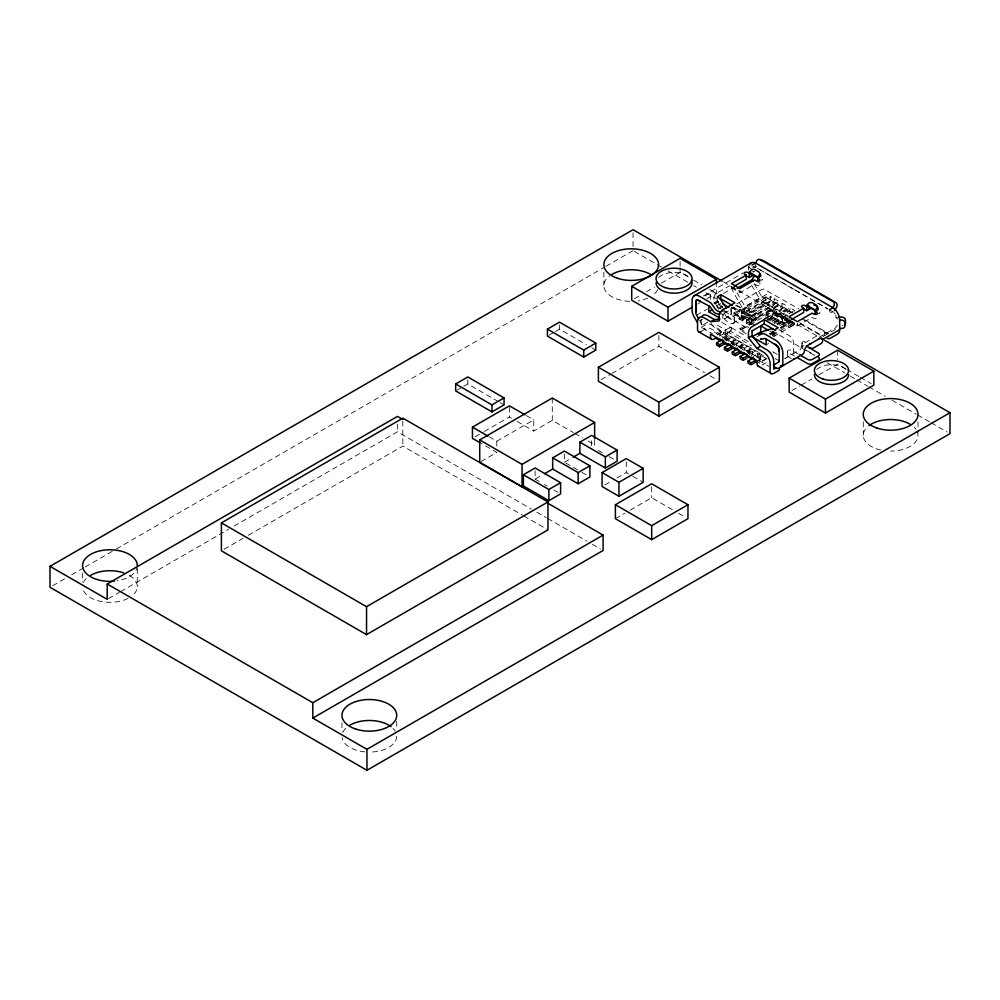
<?xml version="1.0" encoding="UTF-8"?>
<svg xmlns="http://www.w3.org/2000/svg" width="1000" height="1000" viewBox="0 0 1000 1000"><rect width="100%" height="100%" fill="white"/><g stroke="black" fill="none" stroke-linecap="round" stroke-linejoin="round"><path stroke-width="0.75" stroke-dasharray="5 3.75" d="M701.175 319.613L701.175 327.287L712.875 334.05M755.6 263.05L755.6 267.238A5.138 2.963 -60 0 1 754.663 267.638M753.562 267.038L753.575 266.388M748.487 266.175L748.45 270.113M739.788 347.663L740.175 345.763L743.2 347.512L742.812 349.412L739.788 347.663L743.688 345.412L743.688 343.738L738.85 340.95L732.4 344.675M747.65 352.2L748.037 350.3L751.062 352.05L750.675 353.95L747.65 352.2L751.55 349.95L751.55 348.275L746.712 345.487L741.55 348.462M52.7 585.725L66.237 577.913M71.65 574.788L83.825 567.762M85.175 566.987L114.938 549.8M116.287 549.012L604.637 267.075M605.988 266.288L633.05 250.675M548.763 335.35L554.138 332.238M555.487 331.463L559.513 329.137L586.4 344.663M457.025 390.163L462.413 387.05M463.75 386.275L467.788 383.95L498.688 401.8M108.55 598.587L119.35 592.35M120.7 591.562L228.713 529.212M234.112 526.087L397.488 431.775L531.4 509.087M634.412 298.688L641.137 294.812M646.513 291.712L654.575 287.05M661.287 283.175L680.1 272.312L688.175 276.962M224.088 549.275L242.9 538.413M248.275 535.312L402.825 446.075L522.438 515.138M703.312 295.963L742.975 273.062M704.938 296L711.538 292.188M697.575 304.125L700.263 302.575M706.988 298.688L716.388 293.263L716.388 285.5M742.038 307.262A9.412 5.438 60 0 1 741.375 306.225L734.075 293.575A9.412 5.438 60 0 1 732.262 288.587L732.138 287.025M475.087 436.812L483.013 432.238M484.325 431.475L509.412 416.987L511.975 418.475M723.475 293.463L732.138 288.463A5.138 2.963 -60 0 1 734.7 288.212L731.075 286.112A5.138 2.963 -60 0 1 731.65 286.65L731.875 287.162M743.95 304.738L736.65 292.1A4.275 2.475 60 0 1 736.075 290.837L735.975 290.587A4.338 2.163 53.9 0 1 735.675 289.65L733.337 287.725M713.763 303.05L717.5 300.9L720.05 302.375M714.237 303.412L717.862 301.312A1.713 0.988 60 0 1 718.55 301.962L723.913 309.4M714.925 304.062L718.55 301.962M696.612 315.212L707.438 308.962M718.612 309.25L715.7 304.188L718.263 302.712A4.275 2.462 60 0 1 717.688 301.45L717.625 301.188M720.562 303.575L718.138 304.962A3.425 1.975 0 0 0 718.138 307.762M731.462 287.8L739.938 292.688L754.688 284.175L756.2 285.05A2.138 1.238 0 0 0 759.225 285.05A2.138 1.238 0 0 0 759.225 283.3L757.712 282.425M761.888 280.012L762.588 279.613L761.65 280.012A5.138 2.963 -60 0 1 761.338 280.075M719.35 308.463L722.975 306.363M699.95 320.675L702.65 319.113M601.087 379.688L610.5 374.263M611.838 373.475L658.875 346.325L704.562 372.7M489.113 436.788L496.812 441.225L533.775 419.888L533.775 431.062L552.288 420.363L573.462 432.587M736.775 303.9L761.75 289.488L763.863 289.05L798.875 308.95M707.775 322.075L702.375 325.2L701.175 324.5M724.062 313.312L734.912 306.975M701.175 327.287L706.012 324.5A3.425 1.975 0 0 1 710.85 324.5L719.013 329.212A3.425 1.975 0 0 1 719.013 332.013L716.587 333.4M701.175 331.488L706.012 328.688A3.425 1.975 0 0 1 710.85 328.688L719.013 333.4A3.425 1.975 0 0 1 719.013 336.2M730.8 308.512L730.8 311.3A3.425 1.975 60 0 0 733.225 315.487L734.013 315.95L734.013 312.875L740.625 309.05M747.25 305.225L761.825 296.812L766.3 299.4A1.713 0.988 -60 0 1 765.088 301.488L747.8 311.475M740.537 309.375L734.013 313.15L738.487 315.738M747.075 305.613L766.663 294.3L771.137 296.887A3.425 1.975 -60 0 1 768.725 301.075L749 312.462M731.525 309L731.525 314.862L722.825 319.887L722.825 313.95L748.1 328.625M740.662 310.425L734.013 314.275L738.487 316.85L741.137 315.312M747.312 306.588L760.612 298.913A1.713 0.988 -60 0 0 761.825 296.812M481.037 461.512L496.812 452.4L481.425 443.512M734.013 315.95L740.575 312.15M747.15 308.35L764.25 298.488A3.425 1.975 -60 0 0 766.663 294.3M746.425 310.863L766.3 299.4M746.325 311.212L771.137 296.887M734.013 312.875L738.487 315.462L738.487 318.525L742.425 316.25M747.125 317.45L741.875 320.487L741.875 317.413L744.513 315.887M749.812 312.825L769.688 301.35L774.163 303.938A1.713 0.988 -60 0 1 772.95 306.025L756.988 315.25M744.488 316.188L741.875 317.688L746.35 320.275L751.575 317.262M751.012 312.413L774.525 298.837L779 301.425A3.425 1.975 -60 0 1 776.587 305.613L746.35 323.062L746.35 320L741.875 317.413M732.5 323.45L745.8 315.775M744.525 317.275L741.875 318.812L746.35 321.388L755.662 316.012M752.513 312.663L768.475 303.45A1.713 0.988 -60 0 0 769.688 301.35M757.65 311.375L772.113 303.025A3.425 1.975 -60 0 0 774.525 298.837M717.125 334.913L730.312 327.287L730.312 331.2L750.612 342.925M723.55 332.113L727.962 334.663L727.962 336.337L723.55 333.787L723.55 332.113L725.725 330.85L751.438 345.7M746.35 320L750.312 317.7M756.938 313.875L774.163 303.938M758.1 313.488L779 301.425M719.675 336.025L723.55 333.787M753.9 317.238L752.7 317.938A4.275 2.475 0 0 1 746.65 317.938L742.775 315.7M730.312 331.2L725.725 333.862L764.963 356.512M711.263 323.612A9.412 5.438 60 0 0 715.962 328.575L725.725 334.212L729.587 331.975A1.363 0.787 0 0 1 731.525 331.975L731.525 327.788A1.363 0.787 0 0 0 729.587 327.788L729.587 331.975M738.487 318.525L749.725 325.025L749.725 321.95L777.55 305.887L782.025 308.475A1.713 0.988 -60 0 1 780.812 310.562L766.175 319.012M722.8 337.638L727.962 334.663M767.35 320.012L784.45 310.15A3.425 1.975 -60 0 0 786.862 305.963L782.387 303.375L749.725 322.225L754.212 324.812M746.312 333.8L739.875 330.087L739.875 328.688L745.312 325.55L748.888 327.612M766.488 313.325L771.925 310.188L789.95 320.588L789.95 321.987L771.925 311.575L766.488 314.725L766.488 313.325L774.825 318.15L776.938 316.925A2.737 1.575 0 0 1 779.688 316.537A2.737 1.575 0 0 1 781.575 317.75L782.812 321.637A2.4 1.388 0 0 0 784.463 322.713A2.4 1.388 0 0 0 786.862 322.375L789.95 320.588M727.962 336.337L724.087 338.575L724.45 336.688L727.475 338.425L727.087 340.337L725.075 339.162M742.775 316.4A4.275 2.475 0 0 0 742.775 319.887L746.65 322.125A4.275 2.475 0 0 0 752.7 322.125L754.15 321.287A3.425 1.975 -60 0 0 756.562 317.1M739.875 330.087L745.312 326.95L745.312 325.55M742.412 329.175L779.975 307.562A3.425 1.975 -60 0 0 782.387 303.375M724.538 340.125L730.987 336.4L735.825 339.2L735.825 340.875L730.662 343.85M725.825 341.062L730.987 338.088L735.825 340.875M764.8 318.412L782.025 308.475M764.663 318.775L786.862 305.963M767.925 319.337L776.938 314.125A2.737 1.575 0 0 1 779.688 313.738A2.737 1.575 0 0 1 781.575 314.962L782.812 321.637M766.888 320.225L777.188 314.275A2.4 1.388 0 0 1 779.587 313.925A2.4 1.388 0 0 1 781.237 315L782.475 321.675A2.737 1.575 0 0 0 784.362 322.9A2.737 1.575 0 0 0 787.113 322.512L790.188 320.725L790.188 322.125L794.3 324.5L794.3 323.1L791.213 321.325M768.188 320.375L785.413 310.425L789.887 313.012A1.713 0.988 -60 0 1 789.725 313.8M730.662 342.175L735.825 339.2M769.35 319.988L790.25 307.913L794.725 310.5A3.425 1.975 -60 0 1 794.638 311.275M769.562 320.975L784.2 312.525A1.713 0.988 -60 0 0 785.413 310.425M794.3 324.5L788.863 327.638L775.075 319.688L775.075 318.288L777.188 317.062A2.4 1.388 0 0 1 779.587 316.725A2.4 1.388 0 0 1 781.237 317.787L782.475 321.675M772.05 321.213L787.825 312.1A3.425 1.975 -60 0 0 790.25 307.913M772.425 321.213L775.075 319.688M733.688 345.6L738.85 342.625L743.688 345.412M773.988 322.188L789.887 313.012M773.825 322.562L794.725 310.5M774.038 323.562L787.35 315.875M776.525 323.8L787.05 317.725M737.237 347.463L743.688 343.738M777.375 324.15L787.975 318.025M777.212 324.525L787.663 318.488M756.963 336.838L760.612 334.725M778.763 324.75L789.4 318.6M779.912 325.75L790.438 319.675M773.9 331.312L769.925 333.612L765.45 331.025M780.525 327.5L791.125 321.375M741.55 350.138L746.712 347.163L751.55 349.95M773.85 331.625L769.925 333.888L767.688 332.6M780.375 327.863L792.138 321.075M769.925 335.012L773.925 332.7M780.575 328.862L793.875 321.188M772.562 335.163L794.912 322.262M772.337 335.438L774.825 334L774.825 336.925M775.075 318.288L788.863 326.25L794.3 323.1M746.388 351.262L751.55 348.275M773.737 336.55L796.087 323.65M748.112 353.75L754.575 350.025L758.2 352.113M788.925 320.975L797.387 325.863L812.138 317.337L813.65 318.212A2.138 1.238 0 0 0 816.675 318.212A2.138 1.238 0 0 0 816.675 316.475M816.213 315L820.037 312.787L819.1 313.188A5.138 2.963 -60 0 1 818.8 313.25M766.125 344.888L768.612 343.45M749.412 354.675L754.575 351.7L759.412 354.487L759.412 352.812L752.962 356.538M535.112 470.788L535.112 479.162L541.862 475.275M564.412 462.25L572.137 457.788M594.625 440.337L594.625 444.812L591.613 446.55L591.613 438.162M756.825 355.988L759.412 354.487M757.275 357.537L762.425 354.562L762.425 356.238L758.562 358.475L758.925 356.587L755.9 354.837M757.113 360.988L760.738 358.888L760.738 361.688L765.575 358.888A3.425 1.975 0 0 1 766.287 358.575M766.85 358.787L759.1 363.25L759.1 360.675L764.388 357.625M761.95 365.175L765.575 363.088A3.425 1.975 0 0 1 767.113 362.575M819.212 337.3L836.025 327.587L836.025 326.25A4.363 2.512 0 0 1 837.5 325.588M784.8 358.612L799.95 349.875A4.275 2.462 60 0 0 800.525 349.275L800.612 349.113A4.338 2.812 67 0 0 800.925 348.288L801.325 346.987A5.138 2.963 -60 0 1 804.463 343.075L815.588 336.65A5.138 2.963 -60 0 1 818.15 336.4M823.5 336.275L835.263 329.475A4.275 2.475 60 0 0 836.025 327.587M604.788 484.988L611.512 481.112M616.888 478.013L626.287 472.575L631.475 475.575M791.862 390.55L799.925 385.887M801.263 385.112L812.025 378.913M818.737 375.025L837.55 364.162L845.612 368.825M615.4 518.688L624.8 513.263M630.175 510.15L651.675 497.738L673.188 510.15M752.125 271.775L754.95 271.45M770.612 334.188L773.288 333.575A1.713 0.988 60 0 1 773.988 333.713L774.587 334.062M827.9 333.8L801.925 318.812M748.688 266.075L748.95 267.587L752.575 269.688M835.625 315.138A4.35 2.512 60 0 1 836.025 317.863L839.663 319.962M766.5 297.625L792.875 312.863M804.712 319.7L827.163 332.65M790.4 312.162L766.862 297.875A4.963 2.862 -60 0 0 764.062 297.962L764.062 302.15L765.387 303.288L787.562 316.413M824.538 335.675L824.538 332.875L825.7 333.55A4.275 2.475 60 0 0 826.3 333.825M787.638 315.763L762.9 301.475A9.412 5.438 60 0 1 758.188 296.512L750.888 283.875M799.663 322.7L823.225 336.312M800.425 323.837L821.812 336.188M723.413 281.887L788.15 319.275M789.5 320.05L817.825 336.4M766.488 314.725L774.825 319.538L774.825 318.15M693.55 280.075L701.612 284.725M709.675 289.387L716.388 293.263M717.15 293.988L714.538 292.488A5.987 3.462 60 0 0 710.3 294.925L710.3 299.387M736.75 305.312L740.675 307.575M778.975 329.688L789.4 335.712A5.987 3.462 60 0 1 793.637 343.038L793.637 351.975A4.275 2.475 60 0 1 792.75 353.925M735.562 305.25L739.488 307.512M846.963 369.6L859.05 376.575M860.4 377.362L871.15 383.562M733.225 307.113L739.513 310.738M731.637 307.175L739.488 311.7M806.688 350.513L814.538 355.037M634.4 251.45L655.975 263.913M657.325 264.688L661.375 267.025M668.112 270.912L688.35 282.6M693.737 285.712L696.438 287.262M705.875 292.712L716.663 298.95M731.5 307.512L739.6 312.188M749.038 317.638L755.788 321.525L755.713 317.65L758.138 317.65L758.138 320.213M771.963 330.875L815.125 355.788M827.262 362.8L844.8 372.925M850.188 376.037L855.588 379.15M856.938 379.938L867.725 386.163M869.075 386.938L885.263 396.287M892 400.175L916.287 414.2M917.625 414.975L929.775 421.975M931.112 422.762L947.3 432.1M745.462 316.275L754.15 321.287M769.725 331.05L774.825 334M749.725 321.95L753.088 323.888M751.963 324.637L749.725 323.35L776.338 307.987A1.713 0.988 -60 0 0 777.55 305.887M721.325 308.975L717.5 306.762L717.5 300.9M722.6 309.713L731.525 314.862M724.675 311.537L733.825 316.812A2.65 1.525 0 0 1 733.825 318.988A2.65 1.525 0 0 1 730.075 318.988M798.425 354.113L791.888 350.337A2.65 1.525 0 0 0 788.138 350.337A2.65 1.525 0 0 0 788.138 352.5L790.512 353.875A4.275 2.475 60 0 0 792.65 354.087M719.45 312.712L733.825 321.012A2.65 1.525 0 0 1 733.825 323.175A2.65 1.525 0 0 1 730.075 323.175L727.7 321.8A9.412 5.438 60 0 1 723 316.837M794.5 356.037L791.888 354.525A2.65 1.525 0 0 0 788.138 354.525A2.65 1.525 0 0 0 788.138 356.688L790.512 358.062A9.412 5.438 60 0 0 791.375 358.5M739.875 328.688L746.312 332.4M721.8 322.375L730.312 327.287M731.525 327.788L745.662 335.938M773.625 352.287L777.262 354.4M775.125 358.537L777.562 359.938M762.425 356.238L765.738 358.15M714.175 332.013L760.738 358.888M759.1 360.675L768.838 366.287M709.95 375.812L716.663 379.688M591.775 347.762L595.8 350.087M574.788 433.35L582.725 437.938M588.013 440.988L594.625 444.812M598.325 450.412L602.35 452.738M609.05 456.613L614.425 459.712M632.775 476.325L643.15 482.312M526.087 415.438L533.775 419.888M500.037 402.575L504.062 404.9M678.562 513.263L685.275 517.137M517.112 421.438L533.775 431.062M565.75 463.025L580.5 471.55M581.85 472.325L587.212 475.425M535.112 479.162L539.138 481.488M544.5 484.588L547.188 486.138M553.888 490.012L557.913 492.337M536.812 512.212L546.287 517.675M547.638 518.462L586.862 541.112M592.275 544.237L600.4 548.925M523.775 515.913L546.625 529.1M828.538 333.85L827.337 332.788A4.963 2.862 -60 0 0 824.538 332.875M754.188 283.65L760.763 295.038A4.275 2.475 60 0 0 762.9 297.288M718.263 302.712L721.188 307.775M724.1 312.825L725.562 315.35A4.275 2.475 60 0 0 727.7 317.613M699.65 320.475L703.938 327.8A4.275 2.475 60 0 0 706.075 330.05M753.875 266.212L754.062 267.362M753.6 271.488L753.65 272.387M918.012 421.863L918.012 432.325M863.275 421.863L863.275 435.325M837.55 350.2L837.55 359.513M801.988 342.975L801.988 347.163M797.387 323.062L797.387 325.863M788.863 326.25L788.863 327.638M787.362 351.425L787.362 355.613M787.113 322.512L787.113 319.713A2.737 1.575 0 0 1 784.362 320.112A2.737 1.575 0 0 1 782.475 318.888M786.862 322.375L786.862 319.575A2.4 1.388 0 0 1 784.463 319.913A2.4 1.388 0 0 1 782.812 318.85M781.575 314.962L781.575 317.75M781.237 315L781.237 317.787M777.188 314.275L777.188 317.062M776.938 314.125L776.938 316.925M771.925 310.188L771.925 311.575M759.85 279.988L759.85 284.175M754.575 350.025L754.575 351.7M752.7 322.125L752.7 319.337A4.275 2.475 0 0 1 746.65 319.337L746.65 322.125M749.675 324.988L749.675 321.15L739.75 315.425L739.75 319.262M749.237 309.45L749.237 312.25M746.712 345.487L746.712 347.163M742.775 319.887L742.775 317.1A4.275 2.475 0 0 1 741.562 315.025M741.525 315.35L741.525 318.15M739.938 289.9L739.938 292.688M738.85 340.95L738.85 342.625M734.6 317.9L734.6 322.088M730.987 336.4L730.987 338.088M725.725 334.212L725.725 330.012L715.962 324.387A4.275 2.475 60 0 1 715.188 323.812M720.013 330.613L720.013 334.8M717.25 296.775L717.25 300.963M680.1 261.45L680.1 266.1M680.1 267.663L680.1 272.312M658.875 335.462L658.875 346.325M651.675 486.875L651.675 497.738M633.05 232.712L633.05 247.675M626.287 461.712L626.287 472.575M603.862 272.087L603.862 285.55M564.412 453.875L564.412 460.863M559.513 324.95L559.513 329.137M552.288 398.025L552.288 420.363M509.412 407.212L509.412 416.987M496.812 441.225L496.812 446.812M467.788 379.762L467.788 383.95M402.825 421.25L402.825 446.075M397.488 424.087L397.488 431.775M396.712 721.325L396.712 728.812M341.975 722.825L341.975 731.8M137.3 568.562L137.3 586.512M82.575 573.05L82.575 582.025M657.663 289.65A27.363 15.8 0 0 1 651.8 295.975M647.887 298.087A27.363 15.8 0 0 1 638.312 300.812M629.8 301.337A27.363 15.8 0 0 1 606.375 292.175A27.363 15.8 0 0 1 609.513 275.938M917.075 431.238A27.363 15.8 0 0 1 890.638 451.125M880.837 450.075A27.363 15.8 0 0 1 866.938 427.425M914.338 427.425A27.363 15.8 0 0 1 915.925 429.275M396.712 736.287A27.363 15.8 0 0 1 369.35 752.087M365.062 751.9A27.363 15.8 0 0 1 342.088 737.663M342.912 732.2A27.363 15.8 0 0 1 345.65 728.388M393.05 728.388A27.363 15.8 0 0 1 395.262 731.213M129.288 575.35A27.363 15.8 0 0 1 131.65 596.138M127.987 598.4A27.363 15.8 0 0 1 99.738 601.188A27.363 15.8 0 0 1 82.675 587.888M83.5 582.425A27.363 15.8 0 0 1 86.237 578.612M137.3 565.575A27.363 15.8 0 0 1 117.025 580.837M816.688 369.7A17.1 9.875 0 0 1 846.325 369.7M658.475 277.587A18 10.388 0 0 1 688.8 276.825M773.05 336.413A3.425 1.975 60 0 0 773.138 335.737L773.138 332.95A3.425 1.975 60 0 0 772.812 331.362M785.487 358.125A4.275 2.475 60 0 1 785.025 358.288M724.975 340.025A1.713 0.988 -60 0 0 725.638 338.738L726.263 335.637L729.287 337.388L728.65 340.487A1.713 0.988 -60 0 1 728.325 341.325M740.925 348.812A1.713 0.988 -60 0 0 741.35 347.812L741.988 344.712L745.013 346.463L744.375 349.562A1.713 0.988 -60 0 1 743.725 350.85M751.2 355.725A1.713 0.988 -60 0 0 752.237 354.1L752.875 351L749.85 349.25L749.212 352.362A1.713 0.988 -60 0 1 748.787 353.35M732.463 344.9A1.713 0.988 -60 0 0 733.487 343.275L734.125 340.175L737.15 341.925L736.513 345.025A1.713 0.988 -60 0 1 735.863 346.312M758.938 360.35A1.713 0.988 -60 0 0 760.1 358.638L760.738 355.538L757.712 353.8L757.075 356.9A1.713 0.988 -60 0 1 756.838 357.575M836.025 317.863A4.363 2.512 0 0 1 837.5 317.213M833.888 312.587A4.35 2.512 60 0 1 835.062 314.012M748.95 267.587A10.3 5.95 60 0 1 749 266.588M842.925 325.45A3.425 2.775 9.2 0 1 842.038 325.487M802.35 347.925A2.65 1.525 0 0 1 803.962 345.688M802.763 344.05A2.65 1.525 0 0 1 802.763 341.887A2.65 1.525 0 0 1 806.513 341.887M723.975 311.238A1.713 1.375 43 0 1 723.7 311.462M742.412 315.462A4.275 2.475 0 0 1 741.85 314.9M832.062 312.325A5.138 2.963 -60 0 1 829.5 310.85M772.887 351.662A1.363 0.787 0 0 1 773.188 352.525M730.312 285.887A5.138 2.963 -60 0 0 728.5 286.375L717.375 292.8A5.138 2.963 -60 0 0 714.237 296.7L713.875 299.212A9.412 5.438 60 0 0 715.7 304.188M748.462 308.375A2.65 1.525 0 0 1 749.038 310.038A2.65 1.525 0 0 1 746.587 310.988M756.65 266.188A10.137 5.85 -60 0 1 755.6 267.238A4.35 2.512 60 0 0 752.975 267.425A5.138 2.963 -60 0 1 752.087 266.163M732.312 341.225L731.925 343.125L734.95 344.875L735.337 342.975L732.312 341.225M794.362 289.55L756.938 268.012L827.663 308.85L794.362 289.55M833 311.925L829 309.613L833 311.925"/><path stroke-width="1.5" d="M818.975 338.512L818.95 338.587A4.275 2.475 60 0 1 818.337 339.263M752.588 275.225A5.138 2.963 -60 0 1 750.975 274.45L749.362 272.162L750.413 270.863A3.425 2.7 -35.1 0 1 754.925 269.65L758.562 271.737A3.425 2.7 -35.1 0 1 758.888 275.75L757.837 277.05L758.388 277.85L747.738 272.475A2.138 1.238 0 0 0 744.712 272.475A2.138 1.238 0 0 0 744.712 274.225L746.225 275.1L746.225 279.288L734.15 286.25M810.625 308.3A5.138 2.963 -60 0 1 808.425 307.613L806.825 305.325L807.862 304.025A3.425 2.7 -35.1 0 1 812.387 302.812L816.012 304.913A3.425 2.7 -35.1 0 1 816.338 308.913L815.288 310.225L815.85 311.012L807.375 306.125M824.562 340.288L950 412.713L950 433.663L366.95 770.275L50 587.288L50 566.337L633.05 229.725L722.062 281.112M547.425 329.137L559.513 322.163L595.8 343.1L595.8 350.087L583.713 357.075L547.425 336.125L547.425 329.137L583.713 350.087L595.8 343.1M50 566.337L107.2 599.362L107.2 584L397.488 416.4L402.887 419.525M455.688 383.95L467.788 376.962L504.062 397.912L504.062 404.9L491.975 411.887L455.688 390.938L455.688 383.95L491.975 404.9L504.062 397.912M221.4 522.888L402.825 418.15L547.962 501.95L547.962 529.875L366.538 634.625L221.4 550.825L221.4 522.888L366.538 606.688L547.962 501.95M692.2 307.225L668.012 321.188L631.725 300.25L631.725 286.275L680.1 258.35L716.388 279.3L716.388 283.95M631.725 286.275L668.012 307.225L716.388 279.3M694.013 295.825L750.863 263.012M751.963 265.138L755.6 263.05L756.45 261.312A3.425 2.775 -71 0 1 760.375 259.662L832.95 301.562A3.425 2.775 -71 0 1 833.863 306.012L833 307.738L829.375 309.837M480.138 442.775L472.45 438.338L472.45 427.163L509.412 405.812L524.8 414.7M746.225 275.1L731.462 283.612L739.938 288.5L754.688 279.988L756.2 280.85A2.138 1.238 0 0 0 759.225 280.85A2.138 1.238 0 0 0 759.225 279.113L757.712 278.238L757.712 281.025M745.675 276.35A2.138 1.238 0 0 1 747.738 276.663L749.25 277.538L752.375 275.738M700.7 331.725A5.138 2.963 -60 0 1 697.537 329.387L697.537 321.712A9.412 5.438 60 0 1 704.188 317.863L710.812 321.688L719.188 320.938L719.188 316.05A5.175 2.988 -60 0 1 722.825 309.762L734.912 302.787L720.888 294.688L717.25 296.775L718.625 297.562A3.425 1.975 60 0 1 720.013 298.875L726 307.162A1.713 1.375 43 0 1 726.312 308.525M598.4 367.275L658.875 332.362L719.35 367.275L719.35 381.238L658.875 416.15L598.4 381.238L598.4 367.275L658.875 402.188L719.35 367.275M737.05 288.375L752.575 279.413L752.575 278.062A4.363 2.512 0 0 0 754.05 276.6M757.712 278.238L760.863 276.05L760.163 274.025M523.375 485.95L523.375 474.775L535.112 468L560.6 482.713L560.6 493.888L548.862 500.662L523.375 485.95L522.05 486.7L479.725 462.262L479.725 439.925L552.288 398.025L594.625 422.463L594.625 438.85M708.787 305.925L708.787 311.788L712.525 309.637M710.812 321.688L714.438 319.587L720.025 319.088M754.85 314.475A3.425 1.975 -60 0 1 756.325 313.05L752.7 315.138A4.275 2.475 0 0 1 746.65 315.138L742.775 312.913A4.275 2.475 0 0 1 742.775 309.413L746.4 307.325A3.425 1.975 -60 0 0 743.988 311.512L742.775 312.213A4.275 2.475 0 0 0 741.562 313.637M716.587 337.587L714.175 338.988A5.138 2.963 -60 0 1 710.537 336.9L710.537 334.1L757.113 360.988L757.113 363.775A5.138 2.963 -60 0 0 759.35 366.362M724.862 343.713L719.613 346.737L716.587 345L716.587 342.9L722.812 339.3M716.587 342.9L719.613 344.65L723.35 342.488L728.075 345.35L728.075 343.663L730.1 344.837M774.587 329.875L778.213 327.788L764.188 319.675L752.087 326.662A5.175 2.988 -60 0 0 748.462 332.95L748.462 337.837L756.838 348.263L763.462 352.088A9.412 5.438 60 0 1 770.113 363.6L770.113 371.287A5.138 2.963 -60 0 0 773.737 373.387L778.575 370.588A3.425 1.975 0 0 0 779.463 368.675M752.087 330.925L764.188 323.875L764.188 319.675M479.725 439.925L522.05 464.363L594.625 422.463M726.462 350.7L724.45 349.538L724.45 347.438L729.438 344.562M724.45 347.438L727.475 349.188L732.463 346.312M748.462 337.837L752.087 335.737L760.475 346.163L767.087 349.988A9.412 5.438 60 0 1 773.737 361.512L773.737 369.188L776.162 367.8M752.087 330.85L752.087 336.788L760.8 331.763L760.8 325.9L768.45 330.312M732.725 348.25L727.475 351.275L727.475 349.188M773.225 329.087A3.425 1.975 60 0 0 771.838 328.787L765.188 330.387L759.887 333.275A5.412 0.762 -24.2 0 0 759.362 334.6L763.363 333.675A3.425 1.975 60 0 1 764.75 333.975L776.162 340.562A10.3 5.95 60 0 1 782.812 352.775L782.812 362.512A9.412 5.438 60 0 1 782.588 364.363L782.463 364.775A9.412 5.438 60 0 1 780.863 366.812M791.6 319.425L803.675 312.45L803.675 308.263L788.925 316.788L797.387 321.675L812.138 313.15L813.65 314.025A2.138 1.238 0 0 0 816.675 314.025A2.138 1.238 0 0 0 816.675 312.275L815.163 311.4L815.163 314.2M803.675 308.263L802.163 307.387A2.138 1.238 0 0 1 802.163 305.65A2.138 1.238 0 0 1 805.188 305.65L806.7 306.512L808.775 305.325M734.325 355.238L732.312 354.075L732.312 351.975L737.3 349.1M803.675 309.475A2.138 1.238 0 0 1 805.188 309.837L806.7 310.712L810.875 308.3M552.663 469.038L552.663 457.863L564.412 451.087L589.888 465.8L589.888 476.975L578.15 483.75L552.663 469.038L544.562 473.713M579.875 453.325L579.875 442.15L591.613 435.375L617.1 450.087L617.1 461.262L605.363 468.038L579.875 453.325L573.425 457.05M732.312 351.975L735.337 353.725L739.075 351.562M740.588 352.788L735.337 355.825L735.337 353.725M815.163 311.4C820.138 310.35 818.562 305.6 813.988 305.1M747.138 358.088L743.2 360.363L740.175 358.612L740.175 356.512L745.163 353.638M756.838 348.263L760.475 346.163M740.175 356.512L743.2 358.263L746.938 356.1L751.663 358.963L751.663 357.287L754.688 359.025L754.688 360.712L758 362.612M750.05 364.312L748.037 363.15L748.037 361.05L753.025 358.175M748.037 361.05L751.062 362.8L756.038 359.925M752.375 364.137L756.312 361.863M523.375 474.775L548.862 489.487L560.6 482.713M552.663 457.863L578.15 472.575L589.888 465.8M579.875 442.15L605.363 456.863L617.1 450.087M773.388 365.1L778.3 362.375A4.275 2.475 60 0 0 779.188 360.412L779.188 350.688A4.35 2.512 60 0 0 777.85 346.312L765.512 338.6A1.713 0.988 60 0 0 764.825 338.462L761.438 339.237A5.412 0.762 -24.2 0 1 760.95 338.6M808.9 347.45A9.412 5.438 60 0 0 813.6 347.912L820.9 343.7A9.412 5.438 60 0 0 822.712 340.812L822.588 339.538L839.663 329.688L839.663 319.962A10.3 5.95 60 0 0 833 307.738L755.6 263.05A10.3 5.95 60 0 0 749.438 264.825M602.1 472.575L626.287 458.612L643.15 468.338L643.15 482.312L618.95 496.275L602.1 486.538L602.1 472.575L618.95 482.312L643.15 468.338M789.175 378.137L837.55 350.2L873.838 371.15L873.838 385.112L825.462 413.05L789.175 392.1L789.175 378.137L825.462 399.087L873.838 371.15M615.4 504.725L651.675 483.775L687.962 504.725L687.962 518.688L651.675 539.637L615.4 518.688L615.4 504.725L651.675 525.675L687.962 504.725M312.812 702.712L603.1 535.112L603.1 550.475L312.812 718.075L312.812 702.712L107.2 584M312.812 718.075L366.95 749.325L950 412.713M722.15 311.337L722 311.4A5.412 4.35 43 0 1 715.55 309.312L711.55 303.762A3.425 1.975 60 0 0 710.163 302.45L698.75 295.875A10.3 5.95 60 0 0 692.1 300.413L692.1 310.138A9.412 5.438 60 0 0 692.325 312.25L692.45 312.812A9.412 5.438 60 0 0 694.05 316.688L697.25 322.238M720.062 313.562L719.912 313.637A5.412 4.35 43 0 1 713.462 311.537L710.088 306.863A1.713 0.988 60 0 0 709.4 306.2L697.05 299.662A4.35 2.512 60 0 0 695.725 302.5L695.725 312.225A4.275 2.475 60 0 0 696.612 315.212L698.85 318.988M839.663 319.962L841.562 320.062A3.425 2.775 9.2 0 1 844.975 323.038L844.975 325.838A3.425 2.775 9.2 0 1 841.562 328.438L839.663 328.338M749.362 272.162L757.837 277.05M806.825 305.325L815.288 310.225M820.425 338L822.85 339.4M806.513 346.075L818.45 353.113A3.425 1.975 0 0 1 818.45 355.9L812.412 359.4A3.425 1.975 0 0 1 807.575 359.4L799.725 354.862M743.988 311.512L752.663 316.525M732.362 305.5L720.888 298.875L720.888 294.688M764.188 323.875L775.662 330.5M722.6 303.837L728.975 307.525M797.113 357.55L807.575 363.587A3.425 1.975 0 0 0 812.412 363.587L818.45 360.087A3.425 1.975 0 0 0 818.45 357.3M708.787 311.788L718.988 317.688M752.087 336.788L766.125 344.888L766.125 339.025M714.438 319.587L707.825 315.775A9.412 5.438 60 0 0 702.062 316.288M773.737 366.4L777.663 368.663L802.513 354.312A9.412 5.438 60 0 0 804.338 351.438L804.95 349.075A5.138 2.963 -60 0 1 808.088 345.175L819.212 338.75A5.138 2.963 -60 0 1 822.362 339.025L822.588 339.538M721.225 339.712L723.238 340.875L723.238 342.55M736.95 348.787L738.962 349.95L738.962 351.625L743.8 354.425L743.8 352.75L746.825 354.487L746.825 356.163M715.8 338.263L720.225 340.8L720.225 339.125M698.6 331.737L711.6 339.25M758.175 366.125L771.175 373.638M472.45 427.163L487.837 436.037M547.638 503.1L603.1 535.112M825.462 399.087L825.462 413.05M806.7 306.512L806.7 310.712M751.062 362.8L751.062 364.9M749.25 273.35L749.25 277.538M743.2 358.263L743.2 360.363M735.938 348.212L735.938 349.888L731.1 347.088L731.1 345.412M719.613 344.65L719.613 346.737M695.788 312.238L695.788 303.3A5.987 3.462 60 0 1 700.025 300.863M668.012 307.225L668.012 321.188M658.875 402.188L658.875 416.15M651.675 525.675L651.675 539.637M618.95 482.312L618.95 496.275M605.363 456.863L605.363 468.038M583.713 350.087L583.713 357.075M578.15 472.575L578.15 483.75M548.862 489.487L548.862 500.662M522.05 464.363L522.05 486.7M491.975 404.9L491.975 411.887M366.95 749.325L366.95 770.275M366.538 606.688L366.538 634.625M868.925 425.7A27.363 15.8 0 0 1 909.987 424.15M611.875 274.387A27.363 15.8 0 0 1 650.575 274.387M350 725.113A27.363 15.8 0 0 1 391.062 726.675M114.225 581.175A27.363 15.8 0 0 1 82.725 567.225A27.363 15.8 0 0 1 108.5 549.788A27.363 15.8 0 0 1 137.3 565.575M90.588 575.35A27.363 15.8 0 0 1 123.625 572.837M848.612 374.637A17.1 9.875 0 0 1 831.5 384.513A17.1 9.875 0 0 1 814.4 374.637M691.438 280.1A18 10.388 0 0 1 676.413 293.087A18 10.388 0 0 1 656.062 282.787M779.125 360.35A4.275 2.475 60 0 1 778.238 362.312M774.887 344.087A5.987 3.462 60 0 1 779.125 351.425M834.4 310.5A10.137 5.85 -60 0 0 836.7 306.988A3.425 2.775 -71 0 0 835.788 302.538L763.213 260.637A3.425 2.775 -71 0 0 761.062 260.538M838.562 317.013A4.363 2.512 0 0 1 840.05 317.013L842.038 317.113A3.425 2.775 9.2 0 1 845.45 320.087L845.45 322.887A3.425 2.775 9.2 0 1 844.45 324.8M783.475 365.3A9.412 5.438 60 0 1 780.5 365.575M839.663 329.688A9.412 5.438 60 0 1 837.712 334L830.413 338.212A9.412 5.438 60 0 1 827.425 338.475M811.038 343.475A4.275 2.475 60 0 1 809.488 343.537M754.225 315.65A3.425 1.975 -60 0 1 754.4 315.25M795.212 358.525A9.412 5.438 60 0 1 793.45 358.975M752.975 281.388A4.275 2.475 60 0 1 752.575 279.413M617.55 278.288A27.363 15.8 0 0 0 658.6 264.6A27.363 15.8 0 0 0 617.55 250.925A27.363 15.8 0 0 0 617.55 278.288M876.95 428.062A27.363 15.8 0 0 0 918.012 414.375A27.363 15.8 0 0 0 876.95 400.688A27.363 15.8 0 0 0 876.95 428.062M355.662 729.025A27.363 15.8 0 0 0 396.712 715.337A27.363 15.8 0 0 0 355.662 701.65A27.363 15.8 0 0 0 355.662 729.025M822.95 379A17.1 9.875 0 0 0 848.612 370.45A17.1 9.875 0 0 0 822.95 361.9A17.1 9.875 0 0 0 822.95 379M665.062 287.587A18 10.388 0 0 0 692.05 278.6A18 10.388 0 0 0 665.062 269.6A18 10.388 0 0 0 665.062 287.587"/></g></svg>
